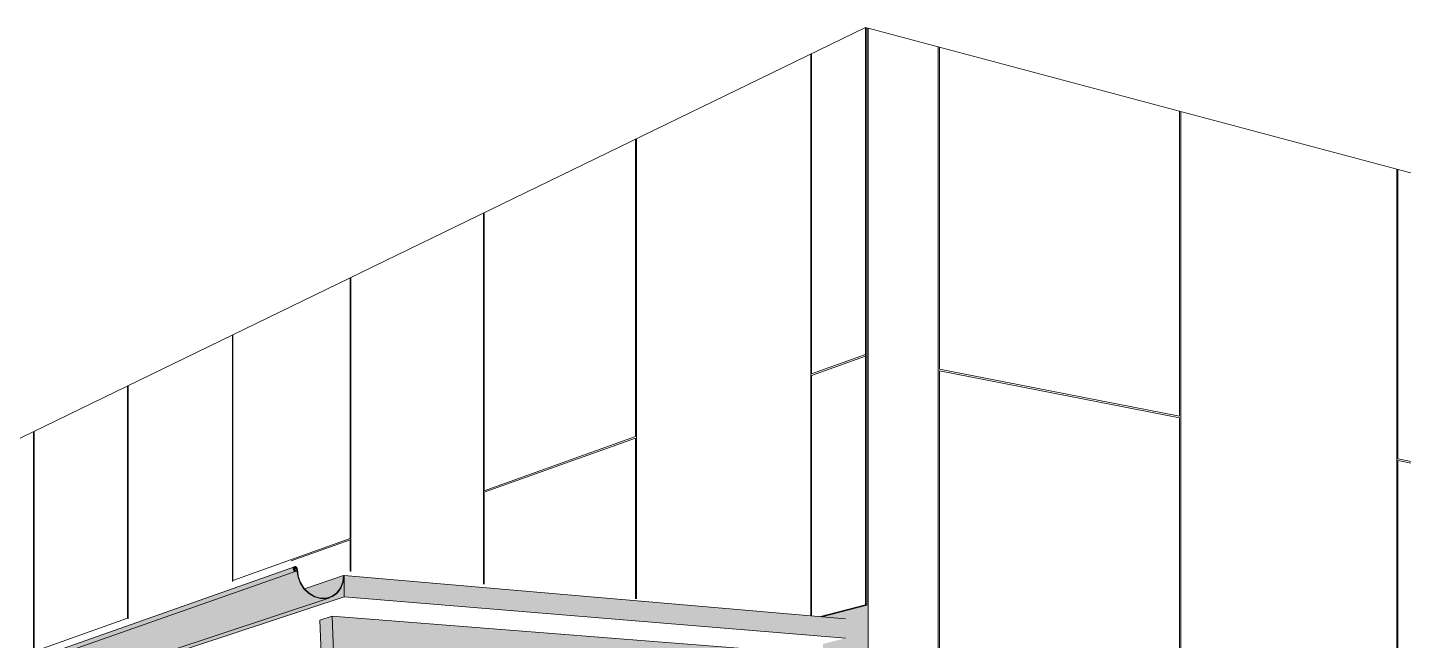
# Model space of a CAD drawing. Header units: inches. Extents: x 30764 to 92544, y -36095 to 66.
# Drawn here: x 30765.3259 to 30765.8084, y 60.2181 to 60.4331 of the extents above; entities that cross this region are included whole.
import ezdxf

# ---------------------------------------------------------------- set-up
doc = ezdxf.new("R2010")
doc.units = ezdxf.units.IN
doc.header["$MEASUREMENT"] = 0
for name, color, linetype, lineweight in [('A-ROOF', 132, 'Continuous', 13), ('A-ROOF-OTLN', 132, 'Continuous', 9), ('A-WALL-PATT', 111, 'Continuous', 13), ('L-SITE-WALL', 31, 'Continuous', 13), ('S-BEAM', 12, 'Continuous', 9)]:
    doc.layers.add(name, color=color, linetype=linetype, lineweight=lineweight)

# ---------------------------------------------------------------- blocks, each defined once
blk = doc.blocks.new('FP_30-Entrance - Xcel')
at = {"layer": 'A-WALL-PATT', "lineweight": 9}
for p, q in [((-2803.59179, 60.3128), (-2803.59179, 60.42628)), ((-2803.59132, 60.3133), (-2803.59132, 60.42616)), ((-2803.50705, 60.29677), (-2803.50705, 60.40367)), ((-2803.50663, 60.29613), (-2803.50663, 60.40356)), ((-2803.43085, 60.28129), (-2803.43085, 60.38334)), ((-2803.43048, 60.28175), (-2803.43048, 60.38324)), ((-2803.59179, 60.2005), (-2803.59179, 60.3128)), ((-2803.59132, 60.3133), (-2803.50705, 60.29677)), ((-2803.59132, 60.31271), (-2803.50705, 60.29621)), ((-2803.59132, 60.20044), (-2803.59132, 60.31271)), ((-2803.50705, 60.18986), (-2803.50705, 60.29621)), ((-2803.50663, 60.18981), (-2803.50663, 60.29613)), ((-2803.43085, 60.1803), (-2803.43085, 60.28129)), ((-2803.43048, 60.28175), (-2803.36196, 60.2683)), ((-2803.36196, 60.2678), (-2803.43048, 60.28122)), ((-2803.43048, 60.18025), (-2803.43048, 60.28122))]:
    blk.add_line(p, q, dxfattribs=at)
blk = doc.blocks.new('FP_49-Entrance - Xcel')
at = {"layer": 'A-WALL-PATT', "lineweight": 9}
for p, q in [((-2803.63646, 60.31092), (-2803.63646, 60.42372)), ((-2803.63612, 60.31163), (-2803.63612, 60.42389)), ((-2803.69787, 60.28958), (-2803.69787, 60.39389)), ((-2803.69758, 60.28914), (-2803.69758, 60.39403)), ((-2803.75121, 60.27002), (-2803.75121, 60.36798)), ((-2803.75095, 60.27062), (-2803.75095, 60.36811)), ((-2803.79796, 60.25384), (-2803.79796, 60.34527)), ((-2803.79773, 60.25344), (-2803.79773, 60.34538)), ((-2803.83928, 60.23875), (-2803.83928, 60.3252)), ((-2803.83907, 60.23915), (-2803.83907, 60.3253)), ((-2803.63612, 60.31163), (-2803.61722, 60.31838)), ((-2803.63612, 60.31105), (-2803.61722, 60.31778)), ((-2803.87605, 60.22595), (-2803.87605, 60.30734)), ((-2803.87587, 60.2257), (-2803.87587, 60.30743)), ((-2803.63646, 60.22682), (-2803.63646, 60.31092)), ((-2803.63612, 60.22679), (-2803.63612, 60.31105)), ((-2803.909, 60.21389), (-2803.909, 60.29134)), ((-2803.90884, 60.21424), (-2803.90884, 60.29142)), ((-2803.75095, 60.27062), (-2803.69787, 60.28958)), ((-2803.69787, 60.28903), (-2803.75095, 60.27012)), ((-2803.69787, 60.23273), (-2803.69787, 60.28903)), ((-2803.69758, 60.2327), (-2803.69758, 60.28914)), ((-2803.93868, 60.20358), (-2803.93868, 60.27692)), ((-2803.93854, 60.20335), (-2803.93854, 60.27699)), ((-2803.75121, 60.23786), (-2803.75121, 60.27002)), ((-2803.75095, 60.23784), (-2803.75095, 60.27012)), ((-2803.96557, 60.19371), (-2803.96557, 60.26386)), ((-2803.96544, 60.19403), (-2803.96544, 60.26392)), ((-2803.83907, 60.23915), (-2803.79796, 60.25384)), ((-2803.99003, 60.18524), (-2803.99003, 60.25197)), ((-2803.98991, 60.18503), (-2803.98991, 60.25203)), ((-2803.8187, 60.24597), (-2803.79796, 60.25336)), ((-2803.79796, 60.24236), (-2803.79796, 60.25336)), ((-2803.79773, 60.24234), (-2803.79773, 60.25344)), ((-2804.01239, 60.17701), (-2804.01239, 60.24111)), ((-2804.01228, 60.1773), (-2804.01228, 60.24117)), ((-2804.0329, 60.16994), (-2804.0329, 60.23115)), ((-2804.0328, 60.16973), (-2804.0328, 60.2312)), ((-2803.90884, 60.21424), (-2803.87605, 60.22595)), ((-2804.05178, 60.16297), (-2804.05178, 60.22198)), ((-2804.05168, 60.16323), (-2804.05168, 60.22203)), ((-2803.96544, 60.19403), (-2803.93868, 60.20358)), ((-2804.01228, 60.1773), (-2803.99003, 60.18524)), ((-2804.05168, 60.16323), (-2804.0329, 60.16994)), ((-2804.05178, 60.14175), (-2804.05178, 60.15291)), ((-2804.05168, 60.14178), (-2804.05168, 60.15294)), ((-2804.0329, 60.15116), (-2804.0329, 60.15281)), ((-2804.0328, 60.15116), (-2804.0328, 60.1528))]:
    blk.add_line(p, q, dxfattribs=at)

msp = doc.modelspace()

# ---------------------------------------------------------------- hatches: boundary and pattern name
at = {"layer": 'A-ROOF', "lineweight": 5}
msp.add_hatch(color=256, dxfattribs=at).paths.add_polyline_path([(30765.19169, 60.15262), (30765.43687, 60.23335), (30765.43687, 60.2409), (30765.43658, 60.23856), (30765.43576, 60.23646), (30765.43434, 60.23467), (30765.43265, 60.2335), (30765.19169, 60.1536), (30765.19169, 60.15268)], flags=0)
at = {"layer": 'A-ROOF'}
msp.add_hatch(color=256, dxfattribs=at).paths.add_polyline_path([(30765.61274, 60.21885), (30765.61274, 60.22566), (30765.43687, 60.2409), (30765.43687, 60.23335), (30765.60443, 60.21953)], flags=0)
at = {"layer": 'A-ROOF-OTLN', "lineweight": 5}
for points in [[(30765.17911, 60.15799), (30765.17925, 60.15802), (30765.41988, 60.24236), (30765.4197, 60.24238), (30765.41952, 60.24245), (30765.41935, 60.24257), (30765.41922, 60.24273), (30765.41912, 60.24292), (30765.41906, 60.24312), (30765.41905, 60.24333), (30765.41909, 60.24353), (30765.41917, 60.2437), (30765.41929, 60.24384), (30765.41944, 60.24394), (30765.17868, 60.15894), (30765.17853, 60.15873), (30765.17851, 60.15847), (30765.17862, 60.15822), (30765.17884, 60.15804), (30765.17898, 60.158)], [(30765.18559, 60.152), (30765.18717, 60.15209), (30765.19175, 60.15361), (30765.43078, 60.23281), (30765.42865, 60.23277), (30765.42651, 60.23336), (30765.42451, 60.23454), (30765.42279, 60.23623), (30765.42147, 60.23832), (30765.42064, 60.24066), (30765.42034, 60.24309), (30765.4194, 60.24274), (30765.41955, 60.24262), (30765.41984, 60.24253), (30765.42008, 60.2426), (30765.42011, 60.24261), (30765.42019, 60.24247), (30765.4198, 60.24231), (30765.17951, 60.15812), (30765.17967, 60.15691), (30765.18029, 60.15541), (30765.18126, 60.15409), (30765.18253, 60.15303), (30765.18401, 60.15232)], [(30765.42865, 60.23277), (30765.43078, 60.23281), (30765.43277, 60.23348), (30765.43447, 60.23472), (30765.43577, 60.23645), (30765.4366, 60.23863), (30765.43687, 60.2409), (30765.43672, 60.24092), (30765.43645, 60.23862), (30765.43564, 60.23655), (30765.43436, 60.23485), (30765.43269, 60.23363), (30765.43074, 60.23298), (30765.42865, 60.23294), (30765.42655, 60.23352), (30765.42459, 60.23468), (30765.4229, 60.23634), (30765.4216, 60.23839), (30765.42078, 60.24069), (30765.42048, 60.24329), (30765.42041, 60.24349), (30765.4203, 60.24367), (30765.42009, 60.24386), (30765.41999, 60.24392), (30765.4198, 60.24398), (30765.41962, 60.24399), (30765.41944, 60.24394), (30765.41929, 60.24384), (30765.41917, 60.2437), (30765.41909, 60.24353), (30765.41905, 60.24333), (30765.41906, 60.24312), (30765.41912, 60.24292), (30765.41922, 60.24273), (30765.41935, 60.24257), (30765.41952, 60.24245), (30765.4197, 60.24238), (30765.41988, 60.24236), (30765.42009, 60.2424), (30765.42022, 60.24248), (30765.42009, 60.24259), (30765.41999, 60.24255), (30765.41985, 60.24253), (30765.41956, 60.24261), (30765.41932, 60.24283), (30765.4192, 60.24315), (30765.41923, 60.24347), (30765.4194, 60.24371), (30765.41952, 60.24379), (30765.41966, 60.24382), (30765.4198, 60.24382), (30765.42008, 60.24368), (30765.42028, 60.24342), (30765.42036, 60.2431), (30765.42064, 60.24066), (30765.42147, 60.23832), (30765.42279, 60.23623), (30765.42451, 60.23454), (30765.42651, 60.23336)], [(30765.42859, 60.23301), (30765.43076, 60.23301), (30765.43277, 60.23368), (30765.43436, 60.23485), (30765.43564, 60.23655), (30765.43645, 60.23863), (30765.43672, 60.24092), (30765.42302, 60.23626), (30765.42458, 60.23475), (30765.42646, 60.23363), (30765.42848, 60.23304)]]:
    msp.add_hatch(color=256, dxfattribs=at).paths.add_polyline_path(points, flags=0)
h = msp.add_hatch(color=256, dxfattribs=at)
h.paths.add_polyline_path([(30765.41992, 60.24254), (30765.42009, 60.24259), (30765.41995, 60.24255)], flags=0)
h.paths.add_polyline_path([(30765.41939, 60.24276), (30765.42036, 60.2431), (30765.42028, 60.24342), (30765.42008, 60.24368), (30765.4198, 60.24382), (30765.41963, 60.24382), (30765.41944, 60.24374), (30765.41933, 60.24365), (30765.41925, 60.24352), (30765.41919, 60.24332), (30765.41924, 60.243), (30765.41939, 60.24276)], flags=0)
at = {"layer": 'L-SITE-WALL', "lineweight": 5}
for points in [[(30765.60491, 60.20015), (30765.61904, 60.20338), (30765.61917, 60.20322), (30765.62072, 60.20357), (30765.62072, 60.43281), (30765.62024, 60.43258), (30765.62024, 60.23052), (30765.60491, 60.22655), (30765.60491, 60.22641), (30765.61274, 60.22566), (30765.61274, 60.21885), (30765.60491, 60.21691), (30765.60491, 60.20346)], [(30765.62024, 60.23051), (30765.62024, 60.43294), (30765.61977, 60.43307), (30765.61977, 60.23058)]]:
    msp.add_hatch(color=256, dxfattribs=at).paths.add_polyline_path(points, flags=0)
at = {"layer": 'S-BEAM', "lineweight": 5}
for points in [[(30765.42911, 60.20656), (30765.43337, 60.20782), (30765.43267, 60.22664), (30765.42841, 60.22527), (30765.42893, 60.21128)], [(30765.60025, 60.19643), (30765.60025, 60.19906), (30765.60491, 60.20016), (30765.60491, 60.21311), (30765.43267, 60.22664), (30765.43337, 60.20782), (30765.59785, 60.1966)]]:
    msp.add_hatch(color=256, dxfattribs=at).paths.add_polyline_path(points, flags=0)

# ---------------------------------------------------------------- linework, layer by layer
at = {"layer": 'A-ROOF'}
for p, q in [((30765.61274, 60.22566), (30765.43687, 60.2409)), ((30765.43687, 60.2409), (30765.43687, 60.23335)), ((30765.43687, 60.23335), (30765.19169, 60.15262)), ((30765.43687, 60.23335), (30765.61274, 60.21885))]:
    msp.add_line(p, q, dxfattribs=at)
at = {"layer": 'A-ROOF-OTLN'}
for p, q in [((30765.17882, 60.15902), (30765.41948, 60.24395)), ((30765.17926, 60.15802), (30765.42008, 60.24239)), ((30765.42008, 60.2426), (30765.41992, 60.24254)), ((30765.42022, 60.24248), (30765.42012, 60.24261)), ((30765.43672, 60.24092), (30765.42302, 60.23626)), ((30765.43687, 60.2409), (30765.43672, 60.24092)), ((30765.43188, 60.23308), (30765.188, 60.1523))]:
    msp.add_line(p, q, dxfattribs=at)
for points in [[(30765.4205, 60.24308, 0), (30765.42048, 60.24329, 0), (30765.42041, 60.24349, 0), (30765.4203, 60.24367, 0), (30765.42016, 60.24382, 0), (30765.41999, 60.24392, 0), (30765.4198, 60.24398, 0), (30765.41962, 60.24399, 0), (30765.41944, 60.24394, 0), (30765.41929, 60.24384, 0), (30765.41917, 60.2437, 0), (30765.41909, 60.24353, 0), (30765.41905, 60.24333, 0), (30765.41906, 60.24312, 0), (30765.41912, 60.24292, 0), (30765.41922, 60.24273, 0), (30765.41935, 60.24257, 0), (30765.41952, 60.24245, 0), (30765.4197, 60.24238, 0), (30765.41988, 60.24236, 0), (30765.42006, 60.24239, 0), (30765.42022, 60.24248, 0)], [(30765.42001, 60.24256, 0), (30765.41999, 60.24255, 0), (30765.41985, 60.24253, 0), (30765.4197, 60.24255, 0), (30765.41956, 60.24261, 0), (30765.41943, 60.24271, 0), (30765.41932, 60.24283, 0), (30765.41925, 60.24298, 0), (30765.4192, 60.24315, 0), (30765.4192, 60.24331, 0), (30765.41923, 60.24347, 0), (30765.4193, 60.2436, 0), (30765.4194, 60.24371, 0), (30765.41952, 60.24379, 0), (30765.41954, 60.24379, 0)], [(30765.41966, 60.24382, 0), (30765.4198, 60.24382, 0), (30765.41995, 60.24377, 0), (30765.42008, 60.24368, 0), (30765.4202, 60.24356, 0), (30765.42028, 60.24342, 0), (30765.42034, 60.24326, 0), (30765.42036, 60.2431, 0)], [(30765.42036, 60.2431, 0), (30765.42064, 60.24066, 0), (30765.42147, 60.23832, 0), (30765.42279, 60.23623, 0), (30765.42451, 60.23454, 0), (30765.42651, 60.23336, 0), (30765.42865, 60.23277, 0), (30765.43078, 60.23281, 0), (30765.43277, 60.23348, 0), (30765.43447, 60.23472, 0), (30765.43577, 60.23645, 0), (30765.43659, 60.23856, 0), (30765.43687, 60.2409, 0)], [(30765.43672, 60.24092, 0), (30765.43645, 60.23862, 0), (30765.43564, 60.23655, 0), (30765.43436, 60.23485, 0), (30765.43269, 60.23363, 0), (30765.43074, 60.23298, 0), (30765.42865, 60.23294, 0), (30765.42655, 60.23352, 0), (30765.42459, 60.23468, 0), (30765.4229, 60.23634, 0), (30765.4216, 60.23839, 0), (30765.42078, 60.24069, 0), (30765.4205, 60.24308, 0)]]:
    msp.add_polyline3d(points, dxfattribs=at)
at = {"layer": 'L-SITE-WALL'}
for p, q in [((30765.61977, 60.43307), (30765.17836, 60.21866)), ((30765.61977, 60.23058), (30765.61977, 60.43307)), ((30765.62024, 60.43294), (30765.61977, 60.43307)), ((30765.62024, 60.43294), (30765.62024, 60.23051)), ((30765.62072, 60.43281), (30765.62024, 60.43258)), ((30766.16296, 60.28812), (30765.62072, 60.43281)), ((30765.62072, 60.43281), (30765.62072, 60.20357)), ((30765.60396, 60.22649), (30765.61977, 60.23058)), ((30765.62024, 60.23051), (30765.6045, 60.22644)), ((30765.62024, 60.23051), (30765.61977, 60.23058)), ((30765.60491, 60.22641), (30765.60491, 60.22655))]:
    msp.add_line(p, q, dxfattribs=at)
at = {"layer": 'S-BEAM'}
for p, q in [((30765.43267, 60.22664), (30765.42841, 60.22527)), ((30765.42841, 60.22527), (30765.42911, 60.20656)), ((30765.43337, 60.20782), (30765.43267, 60.22664)), ((30765.43267, 60.22664), (30765.60491, 60.21311))]:
    msp.add_line(p, q, dxfattribs=at)

# ---------------------------------------------------------------- block references
at = {"layer": 'L-SITE-WALL', "lineweight": 9}
for name in ['FP_49-Entrance - Xcel', 'FP_30-Entrance - Xcel']:
    msp.add_blockref(name, (33569.23699, 0), dxfattribs=at)

doc.saveas('drawing.dxf')
